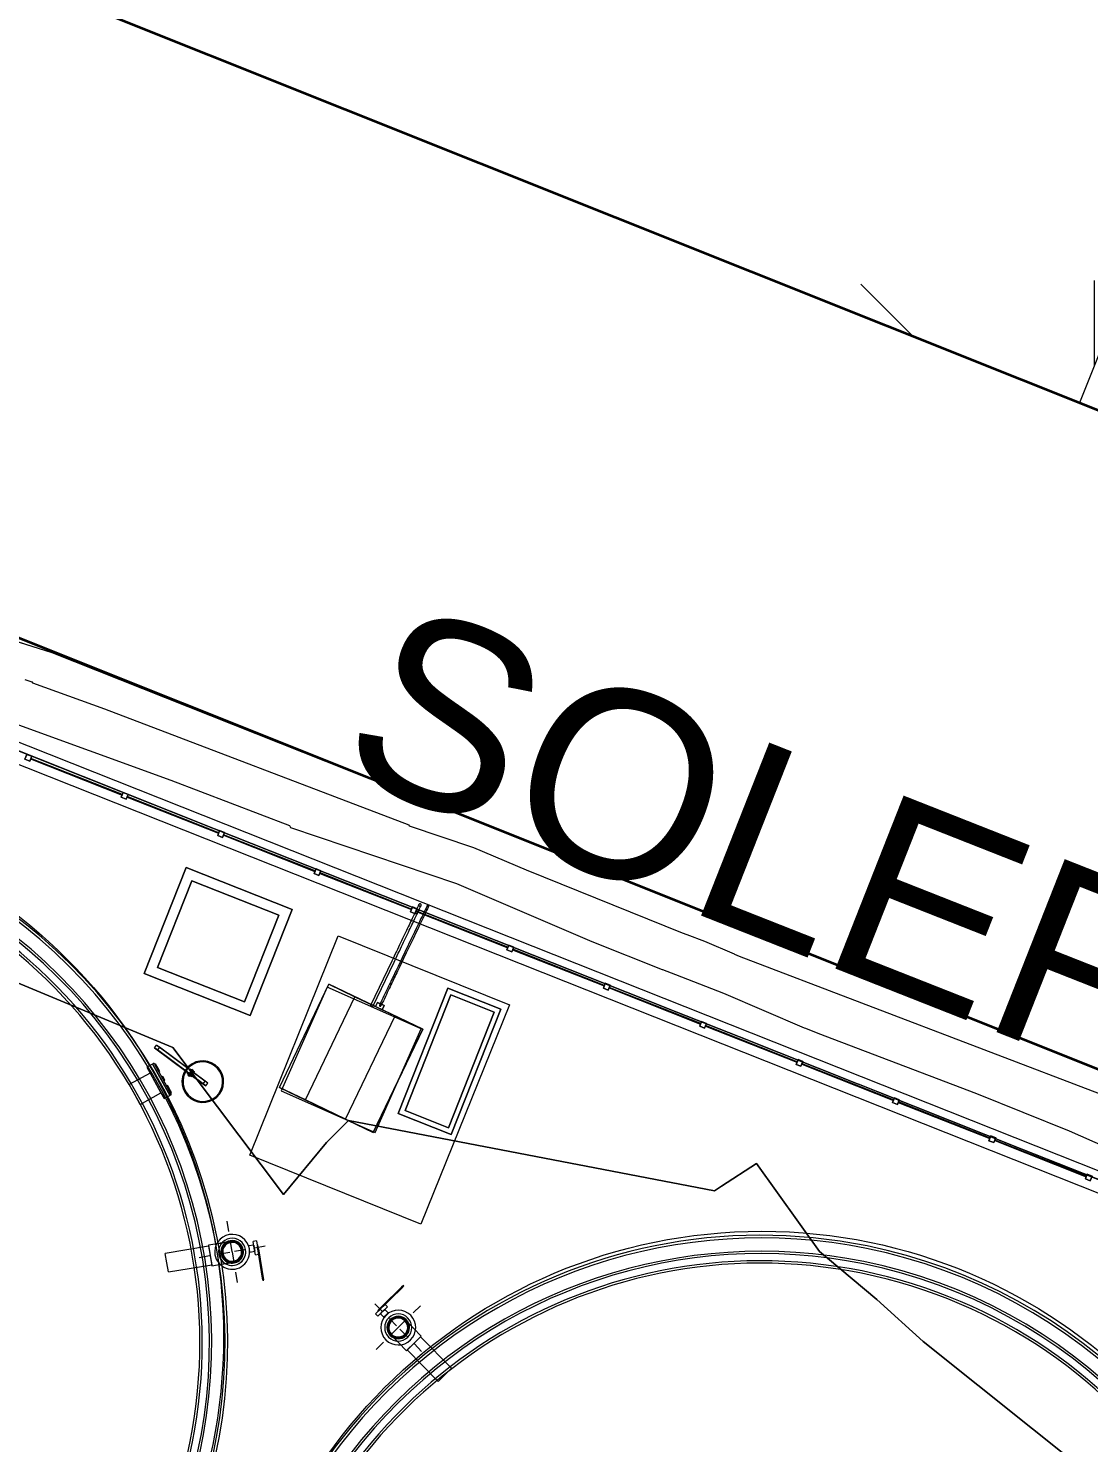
# Model space of a CAD drawing. Header units: metres. Extents: x -207 to 292, y -187 to 169.
# Drawn here: x -26.57 to -16.34, y 3.03 to 16.67 of the extents above; entities that cross this region are included whole.
import ezdxf

# ---------------------------------------------------------------- set-up
doc = ezdxf.new("R2010")
doc.units = ezdxf.units.M
doc.linetypes.add('Dash', pattern=[0.006, 0.003, -0.003])
for name, color, linetype, lineweight in [('A-FLOR', 7, 'Continuous', 9), ('A-GLAZ-CWMG', 7, 'Continuous', 9), ('ACHURADO', 7, 'Continuous', 9), ('C-TOPO', 7, 'Continuous', 9), ('C-TOPO-MAJR', 7, 'Continuous', 35), ('C-TOPO-MINR', 7, 'Continuous', 9), ('CERCO INTERIOR', 7, 'Continuous', 9), ('EQUIPOS PIS', 7, 'Continuous', 9), ('M-EQPM', 7, 'Continuous', 9), ('P-SANR-FIXT', 7, 'Continuous', 9), ('P-SANR-FIXT-HDLN', 7, 'Dash', 9), ('solera', 7, 'Continuous', 35), ('VEREDAS', 7, 'Continuous', 9)]:
    doc.layers.add(name, color=color, linetype=linetype, lineweight=lineweight)
doc.layers.add('PR10-ARQ-PL-001-Emplazamiento-C-1_dwg', color=7, linetype='Continuous', lineweight=9, true_color=0x767676)
doc.layers.add('TEXTO', color=5, linetype='Continuous', lineweight=9, true_color=0x0000ff)
doc.styles.add('Arial', font='arial.ttf', dxfattribs={"height": 1.792988})

# ---------------------------------------------------------------- blocks, each defined once
blk = doc.blocks.new('M_Estanque-Terraza - M_Estanque-Terraza-2331352-PLANTA EMPLAZAMIENTO ACTUALIZADO')
at = {"layer": 'P-SANR-FIXT'}
for p, q in [((3.617, -3.281), (3.462, -3.441)), ((3.617, -3.281), (3.462, -3.441)), ((3.462, -3.441), (3.541, -3.362)), ((3.541, -3.362), (3.617, -3.281)), ((3.826, -3.397), (3.586, -3.645)), ((3.826, -3.397), (3.586, -3.645)), ((3.779, -3.443), (3.617, -3.281)), ((3.826, -3.397), (3.779, -3.443)), ((3.87, -3.441), (3.826, -3.397)), ((3.462, -3.441), (3.63, -3.597)), ((3.779, -3.443), (3.63, -3.597)), ((3.779, -3.443), (3.63, -3.597)), ((3.87, -3.441), (3.631, -3.688)), ((3.87, -3.441), (3.631, -3.688)), ((3.634, -3.691), (3.872, -3.444)), ((3.634, -3.691), (3.872, -3.444)), ((3.882, -3.453), (3.644, -3.699)), ((3.882, -3.453), (3.644, -3.699)), ((3.839, -3.497), (3.816, -3.521)), ((3.839, -3.497), (3.816, -3.521)), ((3.816, -3.521), (3.824, -3.529)), ((3.816, -3.521), (3.824, -3.529)), ((3.843, -3.492), (3.82, -3.517)), ((3.843, -3.492), (3.82, -3.517)), ((3.824, -3.529), (3.847, -3.504)), ((3.824, -3.529), (3.847, -3.504)), ((3.828, -3.525), (3.851, -3.5)), ((3.828, -3.525), (3.851, -3.5)), ((3.857, -3.478), (3.843, -3.492)), ((3.843, -3.492), (3.851, -3.5)), ((3.851, -3.5), (3.843, -3.492)), ((3.851, -3.5), (3.843, -3.492)), ((3.851, -3.5), (3.865, -3.486)), ((3.871, -3.464), (3.857, -3.478)), ((3.865, -3.486), (3.879, -3.471)), ((3.879, -3.471), (3.871, -3.464)), ((3.882, -3.453), (3.872, -3.444)), ((3.63, -3.597), (3.586, -3.645)), ((3.586, -3.645), (3.631, -3.688)), ((3.668, -3.674), (3.654, -3.689)), ((3.662, -3.696), (3.676, -3.682)), ((3.682, -3.66), (3.668, -3.674)), ((3.676, -3.682), (3.69, -3.668)), ((3.705, -3.635), (3.682, -3.66)), ((3.705, -3.635), (3.682, -3.66)), ((3.69, -3.668), (3.682, -3.66)), ((3.682, -3.66), (3.69, -3.668)), ((3.682, -3.66), (3.69, -3.668)), ((3.709, -3.631), (3.686, -3.656)), ((3.709, -3.631), (3.686, -3.656)), ((3.69, -3.668), (3.713, -3.643)), ((3.69, -3.668), (3.713, -3.643)), ((3.694, -3.663), (3.717, -3.639)), ((3.694, -3.663), (3.717, -3.639)), ((3.717, -3.639), (3.709, -3.631)), ((3.717, -3.639), (3.709, -3.631)), ((3.776, -3.562), (3.749, -3.591)), ((3.776, -3.562), (3.749, -3.591)), ((3.776, -3.562), (3.749, -3.591)), ((3.776, -3.562), (3.749, -3.591)), ((3.749, -3.591), (3.757, -3.598)), ((3.749, -3.591), (3.757, -3.598)), ((3.757, -3.598), (3.784, -3.569)), ((3.757, -3.598), (3.784, -3.569)), ((3.757, -3.598), (3.784, -3.569)), ((3.757, -3.598), (3.784, -3.569)), ((3.784, -3.569), (3.776, -3.562)), ((3.784, -3.569), (3.776, -3.562)), ((3.634, -3.691), (3.644, -3.699)), ((3.654, -3.689), (3.662, -3.696))]:
    blk.add_line(p, q, dxfattribs=at)
for radius, start, end in [(5.152, 0, 180), (5.152, 0, 180), (5.127, 360, 180), (5.127, 360, 180), (4.998, 360, 180), (4.976, 360, 180), (4.906, 0, 180), (4.883, 0, 180), (4.906, 180, 0), (4.883, 180, 0), (5.152, 223.8638, 0), (5.152, 223.8638, 0), (5.127, 223.8805, 0), (5.127, 223.8805, 0), (4.998, 223.9693, 0), (4.976, 223.9856, 360)]:
    blk.add_arc((0, 0), radius, start, end, dxfattribs=at)
blk = doc.blocks.new('Circular Mullion - 5mm-2127248-PLANTA EMPLAZAMIENTO ACTUALIZADO')
at = {"layer": 'A-GLAZ-CWMG'}
for p, q in [((-107.648, -45.397), (-107.997, -46.28)), ((-107.646, -45.398), (-107.995, -46.281)), ((-107.995, -46.281), (-107.646, -45.398)), ((-107.993, -46.282), (-107.643, -45.399)), ((-107.646, -45.398), (-107.648, -45.397)), ((-107.643, -45.399), (-107.646, -45.398)), ((-107.997, -46.28), (-107.995, -46.281)), ((-107.995, -46.281), (-107.993, -46.282))]:
    blk.add_line(p, q, dxfattribs=at)
blk = doc.blocks.new('Rectangular Mullion - 50 x 50 mm-2128568-PLANTA EMPLAZAMIENTO ACTUALIZADO')
at = {"layer": 'A-GLAZ-CWMG'}
for p, q in [((0.025, 0.025), (-0.025, 0.025)), ((-0.025, 0.025), (-0.025, -0.025)), ((0.025, -0.025), (0.025, 0.025)), ((-0.025, -0.025), (0.025, -0.025))]:
    blk.add_line(p, q, dxfattribs=at)
blk = doc.blocks.new('Rectangular Mullion - 50 x 50 mm-2128569-PLANTA EMPLAZAMIENTO ACTUALIZADO')
at = {"layer": 'A-GLAZ-CWMG'}
for p, q in [((-0.025, -0.025), (-0.025, 0.025)), ((-0.025, 0.025), (0.025, 0.025)), ((0.025, 0.025), (0.025, -0.025)), ((0.025, -0.025), (-0.025, -0.025))]:
    blk.add_line(p, q, dxfattribs=at)
blk = doc.blocks.new('M_Tuberia Alimentación-01 - M_Tuberia Alimentación-01-2152466-PLANTA EMPLAZAMIENTO ACTUALIZADO')
at = {"layer": 'P-SANR-FIXT'}
for p, q in [((-0.248, 0.32), (-0.255, 0.32)), ((-0.255, 0.32), (-0.255, 0.296)), ((-0.255, 0.012), (-0.255, 0.317)), ((-0.248, 0.317), (-0.255, 0.317)), ((-0.255, 0.296), (-0.255, -0.02)), ((-0.248, 0.296), (-0.248, 0.32)), ((-0.248, 0.317), (-0.248, 0.012)), ((-0.248, -0.02), (-0.248, 0.296)), ((-0.255, 0.012), (-0.255, -0.025)), ((-0.255, 0.012), (-0.248, 0.012)), ((-0.216, 0.065), (-0.248, 0.065)), ((-0.248, 0), (-0.248, 0.065)), ((-0.248, -0.025), (-0.248, 0.012)), ((-0.248, -0.065), (-0.248, 0)), ((-0.216, 0.065), (-0.216, 0)), ((-0.168, 0.03), (-0.216, 0.03)), ((-0.216, 0), (-0.216, 0.03)), ((-0.216, 0), (-0.216, -0.065)), ((-0.168, 0.03), (-0.168, 0)), ((-0.168, 0), (-0.168, -0.03)), ((0.215, 0.1), (0.106, 0.1)), ((0.215, 0), (0.215, 0.1)), ((0.639, 0.09), (0.215, 0.09)), ((0.215, 0), (0.215, 0.09)), ((0.215, -0.1), (0.215, 0)), ((0.215, -0.09), (0.215, 0)), ((0.639, 0.09), (0.639, 0)), ((0.639, 0), (0.639, -0.09)), ((-0.255, -0.02), (-0.248, -0.02)), ((-0.255, -0.025), (-0.248, -0.025)), ((-0.248, -0.065), (-0.216, -0.065)), ((-0.216, -0.03), (-0.216, 0)), ((-0.216, -0.03), (-0.168, -0.03)), ((0.106, -0.1), (0.215, -0.1)), ((0.215, -0.09), (0.639, -0.09))]:
    blk.add_line(p, q, dxfattribs=at)
at = {"layer": 'P-SANR-FIXT', "flags": 128}
for points in [[(0.106, 0.1), (0.102, 0.1), (0.097, 0.1), (0.093, 0.1), (0.089, 0.1), (0.085, 0.1), (0.081, 0.1), (0.077, 0.1), (0.073, 0.1), (0.069, 0.1), (0.065, 0.1), (0.061, 0.1), (0.057, 0.1), (0.053, 0.1), (0.05, 0.1), (0.046, 0.1), (0.043, 0.1), (0.039, 0.1), (0.036, 0.1), (0.033, 0.1), (0.03, 0.1), (0.027, 0.1), (0.024, 0.1), (0.022, 0.1), (0.019, 0.1), (0.017, 0.1), (0.015, 0.1), (0.012, 0.1), (0.011, 0.1), (0.009, 0.1), (0.007, 0.1), (0.006, 0.1), (0.004, 0.1), (0.003, 0.1), (0.002, 0.1), (0.002, 0.1), (0.001, 0.1), (0, 0.1), (0, 0.1), (0, 0.1)], [(0, -0.1), (0, -0.1), (0, -0.1), (0.001, -0.1), (0.001, -0.1), (0.002, -0.1), (0.003, -0.1), (0.004, -0.1), (0.005, -0.1), (0.007, -0.1), (0.008, -0.1), (0.01, -0.1), (0.012, -0.1), (0.014, -0.1), (0.016, -0.1), (0.018, -0.1), (0.021, -0.1), (0.024, -0.1), (0.026, -0.1), (0.029, -0.1), (0.032, -0.1), (0.035, -0.1), (0.038, -0.1), (0.042, -0.1), (0.045, -0.1), (0.049, -0.1), (0.052, -0.1), (0.056, -0.1), (0.06, -0.1), (0.064, -0.1), (0.068, -0.1), (0.071, -0.1), (0.076, -0.1), (0.08, -0.1), (0.084, -0.1), (0.088, -0.1), (0.092, -0.1), (0.096, -0.1), (0.101, -0.1), (0.105, -0.1), (0.106, -0.1)]]:
    blk.add_lwpolyline(points, dxfattribs=at)
at = {"layer": 'P-SANR-FIXT'}
for radius, start, end in [(0.168, 360, 180), (0.168, 360, 180), (0.168, 360, 180), (0.168, 360, 180), (0.168, 360, 180), (0.168, 360, 180), (0.168, 180, 360), (0.168, 180, 360), (0.168, 180, 360), (0.168, 180, 360), (0.168, 180, 360), (0.168, 180, 360), (0.131, 0, 180), (0.131, 360, 180), (0.131, 360, 180), (0.131, 360, 180), (0.131, 180, 0), (0.131, 180, 360), (0.131, 180, 360), (0.131, 180, 360), (0.109, 360, 180), (0.109, 360, 180), (0.109, 360, 180), (0.109, 360, 180), (0.109, 180, 360), (0.109, 180, 360), (0.109, 180, 360), (0.109, 180, 360), (0.1, 0, 180), (0.1, 180, 0), (0.091, 0, 180), (0.091, 0, 180), (0.091, 0, 180), (0.091, 0, 180), (0.091, 180, 0), (0.091, 180, 0), (0.091, 180, 0), (0.091, 180, 0)]:
    blk.add_arc((0, 0), radius, start, end, dxfattribs=at)
at = {"layer": 'P-SANR-FIXT-HDLN'}
for p, q in [((0, 0), (0, 0.301)), ((-0.322, 0), (0, 0)), ((0.322, 0), (0, 0)), ((0, 0), (0, -0.301))]:
    blk.add_line(p, q, dxfattribs=at)
blk = doc.blocks.new('M_Tuberia Exterior 01 - M_Tuberia Exterior 01-2160598-PLANTA EMPLAZAMIENTO ACTUALIZADO')
at = {"layer": 'P-SANR-FIXT'}
for p, q in [((-0.013, 0.016), (-0.049, 0.016)), ((-0.049, 0.016), (-0.049, -0.016)), ((-0.049, 0.016), (0.534, 0.016)), ((-0.013, -0.016), (-0.013, 0.016)), ((0.569, 0.016), (-0.013, 0.016)), ((0.119, 0.016), (0.119, 0.025)), ((0.119, 0.025), (0.169, 0.025)), ((0.169, 0.025), (0.119, 0.025)), ((0.119, 0.025), (0.119, 0.016)), ((0.169, 0.016), (0.119, 0.016)), ((0.119, 0.016), (0.169, 0.016)), ((0.135, 0.034), (0.135, 0.025)), ((0.153, 0.034), (0.135, 0.034)), ((0.153, 0.034), (0.135, 0.034)), ((0.153, 0.025), (0.135, 0.025)), ((0.153, 0.025), (0.135, 0.025)), ((0.135, 0.016), (0.135, -0.016)), ((0.135, 0.016), (0.153, 0.016)), ((0.135, 0.016), (0.153, 0.016)), ((0.153, 0.025), (0.153, 0.034)), ((0.153, -0.016), (0.153, 0.016)), ((0.169, 0.025), (0.169, 0.016)), ((0.169, 0.016), (0.169, 0.025)), ((0.534, -0.016), (0.534, 0.016)), ((0.534, 0.016), (0.569, 0.016)), ((0.569, 0.016), (0.569, -0.016)), ((-0.049, -0.016), (-0.013, -0.016)), ((-0.049, -0.016), (0.534, -0.016)), ((-0.013, -0.016), (0.569, -0.016)), ((0.119, -0.016), (0.169, -0.016)), ((0.119, -0.025), (0.119, -0.016)), ((0.119, -0.016), (0.119, -0.025)), ((0.169, -0.016), (0.119, -0.016)), ((0.169, -0.025), (0.119, -0.025)), ((0.119, -0.025), (0.169, -0.025)), ((0.153, -0.016), (0.135, -0.016)), ((0.153, -0.016), (0.135, -0.016)), ((0.135, -0.025), (0.135, -0.031)), ((0.135, -0.025), (0.153, -0.025)), ((0.135, -0.025), (0.153, -0.025)), ((0.135, -0.031), (0.153, -0.031)), ((0.135, -0.031), (0.153, -0.031)), ((0.153, -0.031), (0.153, -0.025)), ((0.169, -0.016), (0.169, -0.025)), ((0.169, -0.025), (0.169, -0.016)), ((0.569, -0.016), (0.534, -0.016))]:
    blk.add_line(p, q, dxfattribs=at)
for radius, start, end in [(0.201, 0, 180), (0.201, 360, 180), (0.191, 360, 180), (0.191, 0, 180), (0.201, 180, 0), (0.201, 180, 360), (0.191, 180, 360), (0.191, 180, 0)]:
    blk.add_arc((0, 0), radius, start, end, dxfattribs=at)
blk = doc.blocks.new('M_Cajon tuberías - M_Cajon tuberías-2231310-PLANTA EMPLAZAMIENTO ACTUALIZADO')
at = {"layer": 'M-EQPM'}
for p, q in [((-0.552, 0.215), (-0.552, 0.494)), ((-0.552, 0.494), (-0.552, -0.511)), ((-0.552, 0.494), (0.552, 0.494)), ((-0.552, 0.494), (0.552, 0.494)), ((0.552, -0.511), (0.552, 0.494)), ((0.552, 0.494), (0.552, 0.215)), ((-0.552, -0.215), (-0.552, 0.215)), ((-0.552, 0.215), (0.552, 0.215)), ((0.552, 0.215), (0.552, -0.215)), ((1.015, 0.042), (0.541, 0.042)), ((0.541, 0.042), (0.541, 0.03)), ((0.541, 0.03), (0.541, 0.018)), ((0.541, 0.018), (1.015, 0.018)), ((0.552, -0.078), (0.552, -0.005)), ((0.552, -0.005), (0.552, -0.078)), ((0.597, -0.005), (0.552, -0.005)), ((0.552, -0.005), (0.597, -0.005)), ((0.597, -0.078), (0.552, -0.078)), ((0.552, -0.078), (0.597, -0.078)), ((0.597, -0.078), (0.597, -0.005)), ((0.597, -0.005), (0.597, -0.078)), ((-0.552, -0.511), (-0.552, -0.215)), ((-0.552, -0.215), (0.552, -0.215)), ((0.552, -0.215), (0.552, -0.511)), ((0.552, -0.511), (-0.552, -0.511)), ((-0.552, -0.511), (0.552, -0.511))]:
    blk.add_line(p, q, dxfattribs=at)
at = {"layer": 'M-EQPM', "flags": 128}
for points in [[(1.621, 0.042), (1.62, 0.042), (1.619, 0.042), (1.616, 0.042), (1.613, 0.042), (1.608, 0.042), (1.603, 0.042), (1.597, 0.042), (1.59, 0.042), (1.582, 0.042), (1.573, 0.042), (1.563, 0.042), (1.552, 0.042), (1.54, 0.042), (1.528, 0.042), (1.515, 0.042), (1.501, 0.042), (1.486, 0.042), (1.47, 0.042), (1.454, 0.042), (1.437, 0.042), (1.419, 0.042), (1.401, 0.042), (1.382, 0.042), (1.362, 0.042), (1.342, 0.042), (1.321, 0.042), (1.3, 0.042), (1.279, 0.042), (1.257, 0.042), (1.234, 0.042), (1.212, 0.042), (1.188, 0.042), (1.165, 0.042), (1.141, 0.042), (1.118, 0.042), (1.094, 0.042), (1.07, 0.042), (1.045, 0.042), (1.021, 0.042), (1.015, 0.042)], [(1.015, 0.018), (1.039, 0.018), (1.063, 0.018), (1.087, 0.018), (1.111, 0.018), (1.135, 0.018), (1.159, 0.018), (1.182, 0.018), (1.205, 0.018), (1.228, 0.018), (1.251, 0.018), (1.273, 0.018), (1.294, 0.018), (1.316, 0.018), (1.337, 0.018), (1.357, 0.018), (1.377, 0.018), (1.396, 0.018), (1.414, 0.018), (1.432, 0.018), (1.449, 0.018), (1.466, 0.018), (1.482, 0.018), (1.497, 0.018), (1.511, 0.018), (1.525, 0.018), (1.537, 0.018), (1.549, 0.018), (1.56, 0.018), (1.57, 0.018), (1.579, 0.018), (1.588, 0.018), (1.595, 0.018), (1.602, 0.018), (1.607, 0.018), (1.612, 0.018), (1.615, 0.018), (1.618, 0.018), (1.62, 0.018), (1.621, 0.018), (1.621, 0.018)], [(0.585, -0.042), (0.585, -0.04), (0.584, -0.038), (0.584, -0.037), (0.582, -0.036), (0.581, -0.035), (0.58, -0.035), (0.578, -0.035), (0.577, -0.036), (0.575, -0.037), (0.575, -0.038), (0.574, -0.04), (0.574, -0.042)], [(0.574, -0.042), (0.574, -0.044), (0.575, -0.046), (0.575, -0.048), (0.577, -0.049), (0.578, -0.049), (0.58, -0.05), (0.581, -0.049), (0.582, -0.049), (0.584, -0.048), (0.584, -0.046), (0.585, -0.044), (0.585, -0.042)], [(1.644, -0.035), (1.62, -0.035), (1.6, -0.035), (1.585, -0.035), (1.577, -0.035), (1.573, -0.035), (1.57, -0.035), (1.566, -0.035), (1.562, -0.035), (1.555, -0.035), (1.545, -0.035), (1.53, -0.035), (1.507, -0.035), (1.472, -0.035), (1.443, -0.035), (1.402, -0.035), (1.362, -0.035), (1.306, -0.035), (1.147, -0.035), (1.087, -0.035), (0.995, -0.035), (0.972, -0.035), (0.952, -0.035), (0.933, -0.035), (0.916, -0.035), (0.898, -0.035), (0.88, -0.035), (0.862, -0.035), (0.844, -0.035), (0.825, -0.035), (0.805, -0.035), (0.785, -0.035), (0.765, -0.035), (0.744, -0.035), (0.723, -0.035), (0.702, -0.035), (0.68, -0.035), (0.657, -0.035), (0.635, -0.035), (0.612, -0.035), (0.588, -0.035), (0.58, -0.035)], [(1.644, -0.05), (1.62, -0.05), (1.6, -0.05), (1.585, -0.05), (1.577, -0.05), (1.573, -0.05), (1.57, -0.05), (1.566, -0.05), (1.562, -0.05), (1.555, -0.05), (1.545, -0.05), (1.53, -0.05), (1.507, -0.05), (1.472, -0.05), (1.443, -0.05), (1.402, -0.05), (1.362, -0.05), (1.306, -0.05), (1.147, -0.05), (1.087, -0.05), (0.995, -0.05), (0.972, -0.05), (0.952, -0.05), (0.933, -0.05), (0.916, -0.05), (0.898, -0.05), (0.88, -0.05), (0.862, -0.05), (0.844, -0.05), (0.825, -0.05), (0.805, -0.05), (0.785, -0.05), (0.765, -0.05), (0.744, -0.05), (0.723, -0.05), (0.702, -0.05), (0.68, -0.05), (0.657, -0.05), (0.635, -0.05), (0.612, -0.05), (0.588, -0.05), (0.58, -0.05)], [(1.638, -0.042), (1.639, -0.04), (1.639, -0.038), (1.64, -0.037), (1.641, -0.036), (1.642, -0.035), (1.644, -0.035), (1.645, -0.035), (1.646, -0.036), (1.647, -0.037), (1.648, -0.038), (1.649, -0.04), (1.649, -0.042)], [(1.649, -0.042), (1.649, -0.044), (1.648, -0.046), (1.647, -0.048), (1.646, -0.049), (1.645, -0.049), (1.644, -0.05), (1.642, -0.049), (1.641, -0.049), (1.64, -0.048), (1.639, -0.046), (1.639, -0.044), (1.638, -0.042)]]:
    blk.add_lwpolyline(points, dxfattribs=at)
at = {"layer": 'M-EQPM'}
for start, end in [(0, 180), (180, 0)]:
    blk.add_arc((1.621, 0.03), 0.012, start, end, dxfattribs=at)
blk = doc.blocks.new('YADRAN_LASQUEMAS_ARQ_MO_002_TERRAZAS_rvt-1-PLANTA EMPLAZAMIENTO ACTUALIZADO')
at = {"layer": 'A-GLAZ-CWMG', "lineweight": 9, "extrusion": (0, 0, -1), "rotation": 21.59000000000054}
for name, p in [('Rectangular Mullion - 50 x 50 mm-2128568-PLANTA EMPLAZAMIENTO ACTUALIZADO', (26.569, 9.635)), ('Rectangular Mullion - 50 x 50 mm-2128569-PLANTA EMPLAZAMIENTO ACTUALIZADO', (26.569, 9.635)), ('Rectangular Mullion - 50 x 50 mm-2128568-PLANTA EMPLAZAMIENTO ACTUALIZADO', (25.64, 9.268)), ('Rectangular Mullion - 50 x 50 mm-2128569-PLANTA EMPLAZAMIENTO ACTUALIZADO', (25.64, 9.268)), ('Rectangular Mullion - 50 x 50 mm-2128568-PLANTA EMPLAZAMIENTO ACTUALIZADO', (24.71, 8.9)), ('Rectangular Mullion - 50 x 50 mm-2128569-PLANTA EMPLAZAMIENTO ACTUALIZADO', (24.71, 8.9)), ('Rectangular Mullion - 50 x 50 mm-2128568-PLANTA EMPLAZAMIENTO ACTUALIZADO', (23.78, 8.532)), ('Rectangular Mullion - 50 x 50 mm-2128569-PLANTA EMPLAZAMIENTO ACTUALIZADO', (23.78, 8.532)), ('Rectangular Mullion - 50 x 50 mm-2128568-PLANTA EMPLAZAMIENTO ACTUALIZADO', (22.85, 8.164)), ('Rectangular Mullion - 50 x 50 mm-2128569-PLANTA EMPLAZAMIENTO ACTUALIZADO', (22.85, 8.164)), ('Rectangular Mullion - 50 x 50 mm-2128568-PLANTA EMPLAZAMIENTO ACTUALIZADO', (21.92, 7.796)), ('Rectangular Mullion - 50 x 50 mm-2128569-PLANTA EMPLAZAMIENTO ACTUALIZADO', (21.92, 7.796)), ('Rectangular Mullion - 50 x 50 mm-2128568-PLANTA EMPLAZAMIENTO ACTUALIZADO', (20.99, 7.428)), ('Rectangular Mullion - 50 x 50 mm-2128569-PLANTA EMPLAZAMIENTO ACTUALIZADO', (20.99, 7.428)), ('Rectangular Mullion - 50 x 50 mm-2128568-PLANTA EMPLAZAMIENTO ACTUALIZADO', (20.061, 7.06)), ('Rectangular Mullion - 50 x 50 mm-2128569-PLANTA EMPLAZAMIENTO ACTUALIZADO', (20.061, 7.06)), ('Rectangular Mullion - 50 x 50 mm-2128568-PLANTA EMPLAZAMIENTO ACTUALIZADO', (19.131, 6.692)), ('Rectangular Mullion - 50 x 50 mm-2128569-PLANTA EMPLAZAMIENTO ACTUALIZADO', (19.131, 6.692)), ('Rectangular Mullion - 50 x 50 mm-2128568-PLANTA EMPLAZAMIENTO ACTUALIZADO', (18.201, 6.324)), ('Rectangular Mullion - 50 x 50 mm-2128569-PLANTA EMPLAZAMIENTO ACTUALIZADO', (18.201, 6.324)), ('Rectangular Mullion - 50 x 50 mm-2128568-PLANTA EMPLAZAMIENTO ACTUALIZADO', (17.271, 5.956)), ('Rectangular Mullion - 50 x 50 mm-2128569-PLANTA EMPLAZAMIENTO ACTUALIZADO', (17.271, 5.956)), ('Rectangular Mullion - 50 x 50 mm-2128568-PLANTA EMPLAZAMIENTO ACTUALIZADO', (16.341, 5.588)), ('Rectangular Mullion - 50 x 50 mm-2128569-PLANTA EMPLAZAMIENTO ACTUALIZADO', (16.341, 5.588))]:
    blk.add_blockref(name, p, dxfattribs=at)
at = {"layer": 'A-GLAZ-CWMG', "lineweight": 9}
for p, rotation in [((-71.944, 117.272), 89.99999999999946), ((-71.944, 117.272), 89.99999999999946), ((-71.944, 117.272), 89.99999999999946), ((-71.944, 117.272), 89.99999999999946), ((-71.014, 116.904), 89.99999999999937), ((-71.014, 116.904), 89.99999999999937), ((-71.014, 116.904), 89.99999999999937), ((-71.014, 116.904), 89.99999999999937), ((-70.084, 116.536), 89.99999999999939), ((-70.084, 116.536), 89.99999999999939), ((-70.084, 116.536), 89.99999999999939), ((-70.084, 116.536), 89.99999999999939), ((-69.154, 116.168), 89.99999999999952), ((-69.154, 116.168), 89.99999999999952), ((-69.154, 116.168), 89.99999999999952), ((-69.154, 116.168), 89.99999999999952), ((-68.225, 115.8), 89.99999999999939), ((-68.225, 115.8), 89.99999999999939), ((-68.225, 115.8), 89.99999999999939), ((-68.225, 115.8), 89.99999999999939), ((-67.295, 115.432), 89.99999999999942), ((-67.295, 115.432), 89.99999999999942), ((-67.295, 115.432), 89.99999999999942), ((-67.295, 115.432), 89.99999999999942), ((-66.365, 115.064), 89.99999999999937), ((-66.365, 115.064), 89.99999999999937), ((-66.365, 115.064), 89.99999999999937), ((-66.365, 115.064), 89.99999999999937), ((-65.435, 114.696), 89.9999999999995), ((-65.435, 114.696), 89.9999999999995), ((-65.435, 114.696), 89.9999999999995), ((-65.435, 114.696), 89.9999999999995), ((-64.505, 114.328), 89.99999999999939), ((-64.505, 114.328), 89.99999999999937), ((-64.505, 114.328), 89.99999999999937), ((-64.505, 114.328), 89.99999999999939), ((-63.575, 113.96), 89.99999999999946), ((-63.575, 113.96), 89.99999999999946), ((-63.575, 113.96), 89.9999999999995), ((-63.575, 113.96), 89.99999999999946), ((-62.645, 113.592), 89.99999999999939), ((-62.645, 113.592), 89.99999999999939), ((-62.645, 113.592), 89.99999999999937), ((-62.645, 113.592), 89.99999999999937)]:
    blk.add_blockref('Circular Mullion - 5mm-2127248-PLANTA EMPLAZAMIENTO ACTUALIZADO', p, dxfattribs=dict(at, rotation=rotation))
at = {"layer": 'M-EQPM', "lineweight": 9, "rotation": 64.42016235446035}
blk.add_blockref('M_Cajon tuberías - M_Cajon tuberías-2231310-PLANTA EMPLAZAMIENTO ACTUALIZADO', (-23.464, 6.74), dxfattribs=at)
at = {"layer": 'P-SANR-FIXT', "lineweight": 9}
for name, p, rotation in [('M_Estanque-Terraza - M_Estanque-Terraza-2331352-PLANTA EMPLAZAMIENTO ACTUALIZADO', (-29.798, 3.995), 72.88020417694379), ('M_Tuberia Exterior 01 - M_Tuberia Exterior 01-2160598-PLANTA EMPLAZAMIENTO ACTUALIZADO', (-24.886, 6.512), 143.4099999999997), ('M_Estanque-Terraza - M_Estanque-Terraza-2331352-PLANTA EMPLAZAMIENTO ACTUALIZADO', (-19.502, -0.122), 78.54031501031002), ('M_Tuberia Alimentación-01 - M_Tuberia Alimentación-01-2152466-PLANTA EMPLAZAMIENTO ACTUALIZADO', (-24.603, 4.871), 189.509564369675), ('M_Tuberia Alimentación-01 - M_Tuberia Alimentación-01-2152466-PLANTA EMPLAZAMIENTO ACTUALIZADO', (-23.001, 4.141), 314.5095643696753)]:
    blk.add_blockref(name, p, dxfattribs=dict(at, rotation=rotation))
blk = doc.blocks.new('PR10-ARQ-PL-001-Emplazamiento-C-1_dwg_M_Camara Rectangular - 1_10 x 1_10 x 1_00 x 0_01-358381-PLANTA EMPLAZAMIENTO-674644-PLANTA EMPLAZAMIENTO ACTUALIZADO')
at = {"layer": 'P-SANR-FIXT', "flags": 128}
for points in [[(0.55, 0.55), (-0.55, 0.55), (-0.55, -0.55), (0.55, -0.55), (0.55, 0.55), (0.55, -0.55), (-0.55, -0.55), (-0.55, 0.55)], [(0.45, 0.45), (-0.45, 0.45), (-0.45, -0.45), (0.45, -0.45), (0.45, 0.45), (0.45, -0.45), (-0.45, -0.45), (-0.45, 0.45)]]:
    blk.add_lwpolyline(points, close=True, dxfattribs=at)
blk = doc.blocks.new('PR10-ARQ-PL-001-Emplazamiento-C-1_dwg_M_Camara Rectangular - 0_55 x 1_30 x 1_00 x 0_05-369168-PLANTA EMPLAZAMIENTO-674652-PLANTA EMPLAZAMIENTO ACTUALIZADO')
at = {"layer": 'P-SANR-FIXT', "flags": 128}
for points in [[(0.65, 0.275), (-0.65, 0.275), (-0.65, -0.275), (0.65, -0.275), (0.65, 0.275), (0.65, -0.275), (-0.65, -0.275), (-0.65, 0.275)], [(0.6, 0.225), (-0.6, 0.225), (-0.6, -0.225), (0.6, -0.225), (0.6, 0.225), (0.6, -0.225), (-0.6, -0.225), (-0.6, 0.225)]]:
    blk.add_lwpolyline(points, close=True, dxfattribs=at)
blk = doc.blocks.new('PR10-ARQ-PL-001-Emplazamiento-C-1_dwg-674643-PLANTA EMPLAZAMIENTO ACTUALIZADO')
at = {"layer": 'ACHURADO'}
h = blk.add_hatch(dxfattribs=at)
h.set_pattern_fill('FP_1', color=256, style=0, pattern_type=2)
h.set_pattern_definition([(90, (-655750.258, -5498481.082), (-3.592, 3.592), [0.9525, -6.232]), (45, (-655750.258, -5498481.082), (-3.5921024484, 3.5921024484), [0.9525, -4.127]), (135, (-655750.258, -5498481.082), (-3.5921024484, -3.5921024484), [0.9525, -4.127])])
h.paths.add_polyline_path([(-16.431, 13.057), (-14.436, 18.052), (-24.223, 21.943), (-26.212, 16.963), (-16.988, 13.279)])
h.paths.add_polyline_path([(-34.934, 26.467), (-32.306, 33.004), (-33.317, 33.408), (-31.975, 36.768), (-41.692, 40.649), (-41.981, 39.979), (-41.83, 39.914), (-42.017, 39.482), (-42.379, 39.639), (-42.193, 40.07), (-42.051, 40.009), (-41.763, 40.678), (-51.898, 44.725), (-52.129, 44.799), (-52.364, 44.861), (-52.602, 44.911), (-52.842, 44.949), (-53.083, 44.976), (-53.326, 44.99), (-53.569, 44.991), (-53.811, 44.981), (-54.053, 44.958), (-54.294, 44.924), (-54.532, 44.877), (-54.768, 44.818), (-55, 44.748), (-55.229, 44.666), (-55.453, 44.573), (-55.672, 44.468), (-55.886, 44.353), (-56.094, 44.227), (-56.295, 44.091), (-56.489, 43.945), (-56.676, 43.789), (-56.854, 43.624), (-57.024, 43.451), (-57.185, 43.269), (-57.337, 43.079), (-57.479, 42.882), (-57.611, 42.678), (-57.732, 42.468), (-57.843, 42.252), (-57.943, 42.03), (-58.037, 41.858), (-58.142, 41.693), (-58.258, 41.535), (-58.383, 41.384), (-58.518, 41.242), (-58.815, 40.985), (-58.975, 40.872), (-59.142, 40.769), (-59.315, 40.678), (-59.494, 40.597), (-59.677, 40.529), (-59.865, 40.472), (-60.056, 40.428), (-60.281, 40.393), (-60.445, 40.377), (-60.641, 40.371), (-60.837, 40.377), (-61.032, 40.396), (-61.225, 40.427), (-61.416, 40.471), (-61.604, 40.527), (-69.75, 43.704), (-76.218, 46.622), (-76.308, 46.677), (-76.468, 46.764), (-76.633, 46.843), (-76.801, 46.913), (-76.973, 46.974), (-77.148, 47.026), (-77.326, 47.069), (-77.541, 47.09), (-77.757, 47.099), (-77.973, 47.096), (-78.189, 47.081), (-78.403, 47.054), (-78.616, 47.016), (-78.826, 46.966), (-79.033, 46.904), (-79.237, 46.832), (-79.436, 46.748), (-79.82, 46.549), (-80.003, 46.434), (-80.179, 46.309), (-80.348, 46.174), (-80.51, 46.031), (-80.663, 45.878), (-80.808, 45.718), (-80.944, 45.55), (-81.071, 45.375), (-81.265, 45.056), (-81.294, 45.005), (-35.025, 26.504)])
h.paths.add_polyline_path([(-36.39, 28.957), (-42.362, 31.327), (-39.899, 37.533), (-33.927, 35.162), (-35.995, 29.953)])
h.paths.add_polyline_path([(-37.327, 29.837), (-37.192, 29.837), (-37.058, 29.849), (-36.926, 29.873), (-36.796, 29.909), (-36.67, 29.956), (-36.549, 30.014), (-36.433, 30.083), (-36.325, 30.162), (-36.223, 30.251), (-36.13, 30.348), (-36.046, 30.453), (-35.972, 30.566), (-35.908, 30.684), (-35.856, 30.808), (-35.784, 31.067), (-35.766, 31.201), (-35.76, 31.335), (-35.766, 31.469), (-35.814, 31.734), (-35.856, 31.862), (-35.908, 31.986), (-35.972, 32.104), (-36.046, 32.217), (-36.13, 32.322), (-36.223, 32.419), (-36.325, 32.508), (-36.433, 32.587), (-36.549, 32.656), (-36.796, 32.761), (-36.926, 32.797), (-37.058, 32.821), (-37.192, 32.833), (-37.327, 32.833), (-37.593, 32.797), (-37.804, 32.731), (-37.849, 32.714), (-37.97, 32.656), (-38.086, 32.587), (-38.195, 32.508), (-38.296, 32.419), (-38.389, 32.322), (-38.473, 32.217), (-38.547, 32.104), (-38.611, 31.986), (-38.664, 31.862), (-38.705, 31.734), (-38.735, 31.603), (-38.753, 31.469), (-38.759, 31.335), (-38.753, 31.201), (-38.735, 31.067), (-38.705, 30.936), (-38.664, 30.808), (-38.611, 30.684), (-38.547, 30.566), (-38.473, 30.453), (-38.389, 30.348), (-38.296, 30.251), (-38.195, 30.162), (-38.086, 30.083), (-37.97, 30.014), (-37.723, 29.909), (-37.593, 29.873), (-37.461, 29.849)])
h.paths.add_polyline_path([(-40.031, 30.966), (-39.897, 30.978), (-39.764, 31.002), (-39.634, 31.038), (-39.508, 31.085), (-39.387, 31.144), (-39.272, 31.213), (-39.061, 31.38), (-38.968, 31.478), (-38.885, 31.583), (-38.81, 31.695), (-38.747, 31.814), (-38.694, 31.937), (-38.652, 32.065), (-38.622, 32.196), (-38.604, 32.33), (-38.598, 32.464), (-38.604, 32.599), (-38.622, 32.732), (-38.652, 32.863), (-38.694, 32.991), (-38.747, 33.115), (-38.81, 33.233), (-38.885, 33.346), (-38.968, 33.451), (-39.061, 33.548), (-39.163, 33.637), (-39.387, 33.785), (-39.508, 33.843), (-39.634, 33.891), (-39.764, 33.926), (-39.897, 33.95), (-40.031, 33.962), (-40.165, 33.962), (-40.299, 33.95), (-40.432, 33.926), (-40.561, 33.891), (-40.687, 33.843), (-40.809, 33.785), (-40.924, 33.716), (-41.04, 33.631), (-41.134, 33.548), (-41.227, 33.451), (-41.311, 33.346), (-41.385, 33.233), (-41.449, 33.115), (-41.502, 32.991), (-41.544, 32.863), (-41.574, 32.726), (-41.592, 32.599), (-41.598, 32.464), (-41.592, 32.33), (-41.573, 32.196), (-41.544, 32.065), (-41.502, 31.937), (-41.449, 31.814), (-41.385, 31.695), (-41.311, 31.583), (-41.227, 31.478), (-41.134, 31.38), (-41.033, 31.292), (-40.924, 31.213), (-40.809, 31.144), (-40.687, 31.085), (-40.561, 31.038), (-40.432, 31.002), (-40.299, 30.978), (-40.165, 30.966)])
h.paths.add_polyline_path([(-43.032, 31.479), (-48.705, 33.73), (-46.242, 39.936), (-40.569, 37.685), (-43.014, 31.525)])
h.paths.add_polyline_path([(-35.025, 33.364), (-34.984, 33.416), (-34.91, 33.528), (-34.846, 33.647), (-34.793, 33.771), (-34.751, 33.899), (-34.721, 34.03), (-34.703, 34.163), (-34.703, 34.432), (-34.721, 34.565), (-34.751, 34.697), (-34.793, 34.825), (-34.846, 34.948), (-34.91, 35.067), (-34.984, 35.179), (-35.068, 35.284), (-35.161, 35.382), (-35.309, 35.505)])
h.paths.add_polyline_path([(-36.264, 32.799), (-36.13, 32.799), (-35.996, 32.811), (-35.734, 32.871), (-35.608, 32.919), (-35.486, 32.977), (-35.371, 33.046), (-35.262, 33.125), (-35.161, 33.214), (-35.025, 33.364), (-35.316, 35.509), (-35.371, 35.549), (-35.486, 35.618), (-35.608, 35.677), (-35.734, 35.724), (-35.863, 35.76), (-35.996, 35.784), (-36.13, 35.796), (-36.264, 35.796), (-36.398, 35.784), (-36.531, 35.76), (-36.66, 35.724), (-36.786, 35.677), (-36.908, 35.618), (-37.132, 35.47), (-37.233, 35.382), (-37.326, 35.284), (-37.41, 35.179), (-37.484, 35.067), (-37.548, 34.948), (-37.601, 34.825), (-37.643, 34.697), (-37.673, 34.565), (-37.691, 34.432), (-37.697, 34.298), (-37.685, 34.12), (-37.673, 34.03), (-37.643, 33.899), (-37.601, 33.771), (-37.542, 33.635), (-37.484, 33.528), (-37.41, 33.416), (-37.326, 33.311), (-37.233, 33.214), (-37.132, 33.125), (-37.023, 33.046), (-36.908, 32.977), (-36.786, 32.919), (-36.66, 32.871), (-36.531, 32.835), (-36.398, 32.811)])
h.paths.add_polyline_path([(-46.368, 33.196), (-46.234, 33.208), (-46.101, 33.232), (-45.972, 33.268), (-45.846, 33.315), (-45.724, 33.374), (-45.609, 33.443), (-45.5, 33.522), (-45.399, 33.61), (-45.306, 33.708), (-45.222, 33.813), (-45.148, 33.925), (-45.084, 34.044), (-45.031, 34.167), (-44.989, 34.295), (-44.959, 34.427), (-44.941, 34.56), (-44.935, 34.694), (-44.941, 34.829), (-44.959, 34.962), (-44.989, 35.093), (-45.031, 35.221), (-45.084, 35.345), (-45.222, 35.576), (-45.306, 35.681), (-45.399, 35.778), (-45.5, 35.867), (-45.609, 35.946), (-45.724, 36.015), (-45.846, 36.073), (-45.972, 36.121), (-46.101, 36.156), (-46.368, 36.193), (-46.502, 36.193), (-46.636, 36.181), (-46.769, 36.156), (-46.898, 36.121), (-47.024, 36.073), (-47.146, 36.015), (-47.261, 35.946), (-47.37, 35.867), (-47.471, 35.778), (-47.564, 35.681), (-47.722, 35.464), (-47.786, 35.345), (-47.839, 35.221), (-47.881, 35.093), (-47.911, 34.962), (-47.929, 34.829), (-47.935, 34.694), (-47.929, 34.56), (-47.911, 34.427), (-47.881, 34.295), (-47.839, 34.167), (-47.786, 34.044), (-47.722, 33.925), (-47.648, 33.813), (-47.564, 33.708), (-47.471, 33.61), (-47.37, 33.522), (-47.261, 33.443), (-47.146, 33.374), (-47.024, 33.315), (-46.898, 33.268), (-46.769, 33.232), (-46.636, 33.208), (-46.502, 33.196)])
h.paths.add_polyline_path([(-42.979, 35.041), (-42.712, 35.077), (-42.583, 35.113), (-42.457, 35.16), (-42.336, 35.219), (-42.22, 35.288), (-42.111, 35.367), (-41.917, 35.553), (-41.833, 35.658), (-41.759, 35.77), (-41.695, 35.889), (-41.642, 36.012), (-41.601, 36.14), (-41.571, 36.272), (-41.553, 36.405), (-41.546, 36.539), (-41.553, 36.674), (-41.571, 36.807), (-41.601, 36.938), (-41.642, 37.066), (-41.695, 37.19), (-41.759, 37.308), (-41.833, 37.421), (-41.917, 37.526), (-42.01, 37.623), (-42.111, 37.712), (-42.22, 37.791), (-42.336, 37.86), (-42.457, 37.918), (-42.583, 37.966), (-42.845, 38.025), (-42.979, 38.037), (-43.113, 38.037), (-43.247, 38.025), (-43.38, 38.001), (-43.51, 37.966), (-43.636, 37.918), (-43.757, 37.86), (-43.872, 37.791), (-43.981, 37.712), (-44.083, 37.623), (-44.176, 37.526), (-44.259, 37.421), (-44.334, 37.308), (-44.397, 37.19), (-44.45, 37.066), (-44.492, 36.938), (-44.522, 36.807), (-44.54, 36.674), (-44.546, 36.539), (-44.538, 36.389), (-44.522, 36.272), (-44.492, 36.14), (-44.45, 36.012), (-44.397, 35.889), (-44.334, 35.77), (-44.259, 35.658), (-44.083, 35.455), (-43.981, 35.367), (-43.872, 35.288), (-43.757, 35.219), (-43.636, 35.16), (-43.51, 35.113), (-43.38, 35.077), (-43.247, 35.053), (-43.113, 35.041)])
h.paths.add_polyline_path([(-48.231, 41.716), (-49.41, 41.716), (-49.404, 41.831), (-49.387, 41.946), (-49.359, 42.058), (-49.32, 42.167), (-49.271, 42.272), (-49.175, 42.42), (-49.142, 42.464), (-49.065, 42.55), (-48.979, 42.627), (-48.886, 42.696), (-48.787, 42.756), (-48.682, 42.805), (-48.573, 42.844), (-48.461, 42.872), (-48.346, 42.889), (-48.231, 42.889), (-48.231, 41.831)])
h.paths.add_polyline_path([(-48.231, 40.537), (-48.231, 41.716), (-47.052, 41.716), (-47.058, 41.6), (-47.075, 41.486), (-47.103, 41.374), (-47.142, 41.265), (-47.191, 41.16), (-47.251, 41.061), (-47.32, 40.968), (-47.397, 40.882), (-47.483, 40.805), (-47.576, 40.736), (-47.675, 40.676), (-47.78, 40.627), (-47.889, 40.588), (-48.001, 40.56), (-48.115, 40.543)])
at = {"layer": 'A-FLOR', "flags": 128}
for points in [[(-21.929, 7.251), (-22.783, 5.138), (-24.433, 5.804), (-23.579, 7.918)], [(-22.78, 7.02), (-23.686, 7.424), (-24.131, 6.424), (-23.225, 6.021)]]:
    blk.add_lwpolyline(points, close=True, dxfattribs=at)
at = {"layer": 'C-TOPO', "flags": 128}
for points in [[(4.017, 4.89), (2.714, 5.411), (-1.403, 7.055), (-1.696, 7.172), (-1.965, 7.279), (-5.355, 8.633), (-5.497, 8.69), (-5.644, 8.748), (-12.06, 11.311), (-14.948, 12.465), (-24.326, 16.21), (-35.775, 20.782)], [(-35.775, 20.782), (-24.326, 16.21), (-14.948, 12.465), (-12.06, 11.311), (-5.644, 8.748), (-5.497, 8.69), (-5.355, 8.633), (-1.965, 7.279), (-1.696, 7.172), (-1.403, 7.055), (2.714, 5.411), (4.017, 4.89)], [(-7.803, 3.256), (-22.575, 9.156), (-27.834, 11.256), (-28.66, 11.458), (-29.437, 11.56), (-29.503, 11.569), (-30.353, 11.586), (-31.2, 11.511), (-32.033, 11.343), (-32.843, 11.084), (-33.62, 10.739), (-34.354, 10.31), (-35.037, 9.803), (-35.66, 9.225), (-36.217, 8.582)], [(-36.217, 8.582), (-35.66, 9.225), (-35.037, 9.803), (-34.354, 10.31), (-33.62, 10.739), (-32.843, 11.084), (-32.033, 11.343), (-31.2, 11.511), (-30.353, 11.586), (-29.503, 11.569), (-29.437, 11.56), (-28.66, 11.458), (-27.834, 11.256), (-22.575, 9.156), (-7.803, 3.256)], [(-5.944, -30.109), (-2.297, -20.794), (2.682, -7.888), (2.908, -6.619), (2.668, -4.413), (2.058, -2.758), (0.864, -1.02), (-1.67, 0.837), (-22.17, 8.99), (-26.339, 10.648), (-28.762, 11.411), (-30.718, 11.467), (-32.757, 10.904), (-34.007, 10.239), (-34.588, 9.87), (-35.702, 9.034), (-36.697, 7.721), (-37.635, 5.49), (-38.522, 3.372), (-63.796, -60.767)], [(-26.898, 9.794), (-24.774, 8.951), (-22.6, 8.089), (-20.614, 7.301), (-20.604, 7.297), (-20.421, 7.224), (-19.711, 6.943), (-18.57, 6.49), (-18.552, 6.483), (-18.376, 6.413), (-16.987, 5.862), (-15.058, 5.097)], [(-15.058, 5.097), (-16.987, 5.862), (-18.376, 6.413), (-18.552, 6.483), (-18.57, 6.49), (-19.711, 6.943), (-20.421, 7.224), (-20.604, 7.297), (-20.614, 7.301), (-22.6, 8.089), (-24.774, 8.951), (-26.898, 9.794)]]:
    blk.add_lwpolyline(points, dxfattribs=at)
at = {"layer": 'C-TOPO-MAJR', "color": 1, "lineweight": 9, "true_color": 0xff0000, "flags": 128}
blk.add_lwpolyline([(-26.602, 10.388), (-26.536, 10.366), (-26.529, 10.358), (-25.835, 10.107), (-22.9, 8.987), (-22.896, 8.98), (-22.275, 8.77), (-21.767, 8.553), (-20.263, 7.948), (-20.262, 7.948), (-20.216, 7.931), (-20.047, 7.865), (-19.761, 7.743), (-19.757, 7.741), (-19.713, 7.723), (-16.174, 6.373)], dxfattribs=at)
at = {"layer": 'C-TOPO-MINR', "color": 9, "true_color": 0xc0c0c0, "flags": 128}
for points in [[(-26.769, 9.99), (-25.194, 9.418), (-24.049, 8.981), (-24.039, 8.962), (-22.44, 8.422), (-21.133, 7.864), (-20.456, 7.592), (-20.451, 7.593), (-20.328, 7.545), (-19.865, 7.365), (-19.085, 7.032), (-19.074, 7.028), (-18.954, 6.98), (-17.424, 6.396), (-16.529, 6.037), (-15.211, 5.455)], [(-13.704, 0.625), (-17.937, 4.005), (-18.384, 4.412), (-18.862, 4.811), (-18.939, 4.875), (-19.547, 5.722), (-19.884, 5.504), (-19.952, 5.46), (-23.48, 6.137), (-23.694, 5.924), (-24.109, 5.425), (-25.175, 6.84), (-31.375, 9.422)]]:
    blk.add_lwpolyline(points, dxfattribs=at)
at = {"layer": 'CERCO INTERIOR', "flags": 128}
for points in [[(-26.874, -80.129), (-28.514, -82.005), (-30.8, -83.205), (-33.475, -83.406), (-60.37, -72.835), (-62.483, -71.58), (-63.97, -69.482), (-64.498, -67.058), (-63.958, -64.43), (-36.309, 6.038), (-35.124, 8.298), (-33.133, 9.89), (-30.636, 10.594), (-28.057, 10.337), (-2.046, 0.017), (-0.043, -1.295), (1.477, -3.378), (1.972, -5.81), (1.497, -8.304), (0.578, -10.638), (-26.931, -80.273)], [(-33.402, -83.22), (-60.281, -72.654), (-62.344, -71.43), (-63.783, -69.4), (-64.294, -67.057), (-63.766, -64.487), (-36.127, 5.954), (-34.966, 8.168), (-33.04, 9.709), (-30.618, 10.392), (-28.104, 10.141), (-2.139, -0.162), (-0.183, -1.442), (1.29, -3.461), (1.768, -5.812), (1.304, -8.248), (0.392, -10.565)]]:
    blk.add_lwpolyline(points, dxfattribs=at)
at = {"layer": 'EQUIPOS PIS'}
for centre in [(-29.833, 4.051), (-19.493, -0.078)]:
    blk.add_circle(centre, 5.147, dxfattribs=at)
at = {"layer": 'solera'}
blk.add_line((-0.655, 0.401), (-27.834, 11.256), dxfattribs=at)
at = {"layer": 'solera', "flags": 128}
blk.add_lwpolyline([(13.372, 2.083), (13.051, 1.282), (-78.372, 37.795), (-81.977, 36.498), (-118.277, -54.897), (-118.616, -54.913), (-118.855, -55.514), (-118.649, -55.835), (-118.96, -56.618), (-59.119, -80.114)], dxfattribs=at)
at = {"layer": 'VEREDAS'}
blk.add_line((-14.436, 18.052), (-16.431, 13.057), dxfattribs=at)
at = {"rotation": 68.4218004970999}
for name, p in [('PR10-ARQ-PL-001-Emplazamiento-C-1_dwg_M_Camara Rectangular - 1_10 x 1_10 x 1_00 x 0_01-358381-PLANTA EMPLAZAMIENTO-674644-PLANTA EMPLAZAMIENTO ACTUALIZADO', (-24.738, 7.864)), ('PR10-ARQ-PL-001-Emplazamiento-C-1_dwg_M_Camara Rectangular - 0_55 x 1_30 x 1_00 x 0_05-369168-PLANTA EMPLAZAMIENTO-674652-PLANTA EMPLAZAMIENTO ACTUALIZADO', (-22.506, 6.708))]:
    blk.add_blockref(name, p, dxfattribs=at)
at = {"layer": 'TEXTO', "insert": (-22.98, 11.184), "char_height": 1.793, "width": 10.05219, "attachment_point": 1, "rotation": 338.4803, "line_spacing_factor": 0.941778, "style": 'Arial'}
blk.add_mtext('SOLERA', dxfattribs=at)
blk = doc.blocks.new('M_Camara Rectangular - 1_10 x 1_10 x 1_00 x 0_01-358381-PLANTA EMPLAZAMIENTO ACTUALIZADO')
at = {"layer": 'P-SANR-FIXT'}
for p, q in [((0.55, 0.55), (-0.55, 0.55)), ((-0.55, 0.55), (-0.55, -0.55)), ((-0.55, -0.55), (-0.55, 0.55)), ((-0.55, 0.55), (0.55, 0.55)), ((0.55, -0.55), (0.55, 0.55)), ((0.55, 0.55), (0.55, -0.55)), ((0.45, 0.45), (-0.45, 0.45)), ((-0.45, 0.45), (-0.45, -0.45)), ((-0.45, -0.45), (-0.45, 0.45)), ((-0.45, 0.45), (0.45, 0.45)), ((0.45, -0.45), (0.45, 0.45)), ((0.45, 0.45), (0.45, -0.45)), ((-0.45, -0.45), (0.45, -0.45)), ((0.45, -0.45), (-0.45, -0.45)), ((-0.55, -0.55), (0.55, -0.55)), ((0.55, -0.55), (-0.55, -0.55))]:
    blk.add_line(p, q, dxfattribs=at)
blk = doc.blocks.new('M_Camara Rectangular - 0_55 x 1_30 x 1_00 x 0_05-369168-PLANTA EMPLAZAMIENTO ACTUALIZADO')
at = {"layer": 'P-SANR-FIXT'}
for p, q in [((0.65, 0.275), (-0.65, 0.275)), ((-0.65, 0.275), (-0.65, -0.275)), ((-0.65, -0.275), (-0.65, 0.275)), ((-0.65, 0.275), (0.65, 0.275)), ((0.65, -0.275), (0.65, 0.275)), ((0.65, 0.275), (0.65, -0.275)), ((0.6, 0.225), (-0.6, 0.225)), ((-0.6, 0.225), (-0.6, -0.225)), ((-0.6, -0.225), (-0.6, 0.225)), ((-0.6, 0.225), (0.6, 0.225)), ((0.6, -0.225), (0.6, 0.225)), ((0.6, 0.225), (0.6, -0.225)), ((-0.6, -0.225), (0.6, -0.225)), ((0.6, -0.225), (-0.6, -0.225)), ((-0.65, -0.275), (0.65, -0.275)), ((0.65, -0.275), (-0.65, -0.275))]:
    blk.add_line(p, q, dxfattribs=at)

msp = doc.modelspace()

# ---------------------------------------------------------------- linework, layer by layer
at = {"layer": 'A-FLOR'}
for p, q in [((-24.433, 5.804), (-23.579, 7.918)), ((-23.579, 7.918), (-21.929, 7.251)), ((-23.686, 7.424), (-24.131, 6.424)), ((-22.78, 7.02), (-23.686, 7.424)), ((-21.929, 7.251), (-22.783, 5.138)), ((-23.225, 6.021), (-22.78, 7.02)), ((-24.131, 6.424), (-23.225, 6.021)), ((-22.783, 5.138), (-24.433, 5.804))]:
    msp.add_line(p, q, dxfattribs=at)
at = {"layer": 'C-TOPO'}
for p, q in [((-35.775, 20.782), (-24.326, 16.21)), ((-24.326, 16.21), (-35.775, 20.782)), ((-24.326, 16.21), (-14.948, 12.465)), ((-14.948, 12.465), (-24.326, 16.21)), ((-26.339, 10.648), (-28.762, 11.411)), ((-22.575, 9.156), (-27.834, 11.256)), ((-27.834, 11.256), (-22.575, 9.156)), ((-22.17, 8.99), (-26.339, 10.648)), ((-26.898, 9.794), (-24.774, 8.951)), ((-24.774, 8.951), (-26.898, 9.794)), ((-7.803, 3.256), (-22.575, 9.156)), ((-22.575, 9.156), (-7.803, 3.256)), ((-24.774, 8.951), (-22.6, 8.089)), ((-22.6, 8.089), (-24.774, 8.951)), ((-1.67, 0.837), (-22.17, 8.99)), ((-22.6, 8.089), (-20.614, 7.301)), ((-20.614, 7.301), (-22.6, 8.089)), ((-20.614, 7.301), (-20.604, 7.297)), ((-20.604, 7.297), (-20.614, 7.301)), ((-20.604, 7.297), (-20.421, 7.224)), ((-20.421, 7.224), (-20.604, 7.297)), ((-20.421, 7.224), (-19.711, 6.943)), ((-19.711, 6.943), (-20.421, 7.224)), ((-19.711, 6.943), (-18.57, 6.49)), ((-18.57, 6.49), (-19.711, 6.943)), ((-18.57, 6.49), (-18.552, 6.483)), ((-18.552, 6.483), (-18.57, 6.49)), ((-18.552, 6.483), (-18.376, 6.413)), ((-18.376, 6.413), (-18.552, 6.483)), ((-18.376, 6.413), (-16.987, 5.862)), ((-16.987, 5.862), (-18.376, 6.413)), ((-16.987, 5.862), (-15.058, 5.097)), ((-15.058, 5.097), (-16.987, 5.862))]:
    msp.add_line(p, q, dxfattribs=at)
at = {"layer": 'C-TOPO-MAJR', "color": 1, "lineweight": 9, "true_color": 0xff0000, "flags": 128}
msp.add_lwpolyline([(-26.602, 10.388), (-26.536, 10.366), (-26.529, 10.358), (-25.835, 10.107), (-22.9, 8.987), (-22.896, 8.98), (-22.275, 8.77), (-21.767, 8.553), (-20.263, 7.948), (-20.262, 7.948), (-20.216, 7.931), (-20.047, 7.865), (-19.761, 7.743), (-19.757, 7.741), (-19.713, 7.723), (-16.174, 6.373)], dxfattribs=at)
at = {"layer": 'C-TOPO-MINR', "color": 9, "true_color": 0xc0c0c0, "flags": 128}
for points in [[(-26.769, 9.99), (-25.194, 9.418), (-24.049, 8.981), (-24.039, 8.962), (-22.44, 8.422), (-21.133, 7.864), (-20.456, 7.592), (-20.451, 7.593), (-20.328, 7.545), (-19.865, 7.365), (-19.085, 7.032), (-19.074, 7.028), (-18.954, 6.98), (-17.424, 6.396), (-16.529, 6.037), (-15.211, 5.455)], [(-31.375, 9.422), (-25.175, 6.84), (-24.109, 5.425), (-23.694, 5.924), (-23.48, 6.137), (-19.952, 5.46), (-19.884, 5.504), (-19.547, 5.722), (-18.939, 4.875), (-18.862, 4.811), (-18.384, 4.412), (-17.937, 4.005), (-13.704, 0.625)]]:
    msp.add_lwpolyline(points, dxfattribs=at)

# ---------------------------------------------------------------- block references
at = {"lineweight": 5}
msp.add_blockref('YADRAN_LASQUEMAS_ARQ_MO_002_TERRAZAS_rvt-1-PLANTA EMPLAZAMIENTO ACTUALIZADO', (0, 0), dxfattribs=at)
at = {"layer": 'P-SANR-FIXT', "rotation": 68.4218004970999}
for name, p in [('M_Camara Rectangular - 1_10 x 1_10 x 1_00 x 0_01-358381-PLANTA EMPLAZAMIENTO ACTUALIZADO', (-24.738, 7.864)), ('M_Camara Rectangular - 0_55 x 1_30 x 1_00 x 0_05-369168-PLANTA EMPLAZAMIENTO ACTUALIZADO', (-22.506, 6.708))]:
    msp.add_blockref(name, p, dxfattribs=at)
at = {"layer": 'PR10-ARQ-PL-001-Emplazamiento-C-1_dwg', "color": 7}
msp.add_blockref('PR10-ARQ-PL-001-Emplazamiento-C-1_dwg-674643-PLANTA EMPLAZAMIENTO ACTUALIZADO', (0, 0), dxfattribs=at)

doc.saveas('drawing.dxf')
